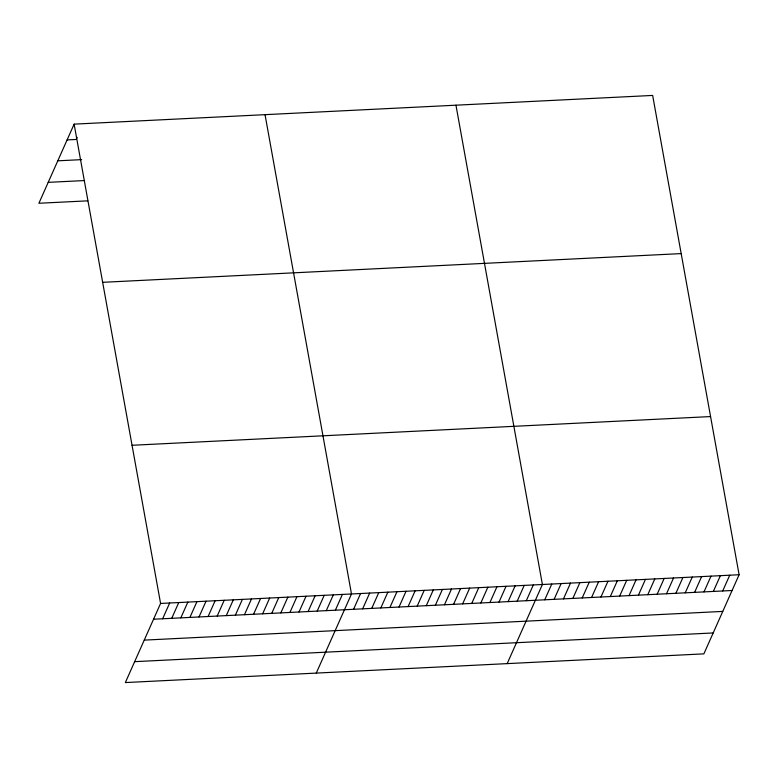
<?xml version="1.0" encoding="UTF-8"?>
<svg xmlns="http://www.w3.org/2000/svg" width="778" height="778" viewBox="0 0 778 778"><rect width="100%" height="100%" fill="white"/><g stroke="black" fill="none" stroke-linecap="round" stroke-linejoin="round"><path stroke-width="1.17" d="M74.124 124.14L160.579 603.446L125.346 682.569L703.876 653.86L739.1 574.738L652.654 95.431L74.124 124.14L38.9 203.262L87.768 200.841M77.129 137.356L76.195 139.457L67.103 139.914M162.651 618.763L169.672 602.999M171.734 618.315L178.755 602.542M180.827 617.858L187.848 602.094M189.92 617.411L196.941 601.637M199.012 616.964L206.034 601.19M208.105 616.507L215.127 600.742M217.188 616.059L224.21 600.285M226.281 615.602L233.303 599.838M235.374 615.155L242.396 599.391M244.467 614.708L251.489 598.934M253.56 614.25L260.581 598.486M262.653 613.803L269.674 598.029M271.736 613.356L278.757 597.582M280.829 612.899L287.85 597.134M289.922 612.451L296.943 596.677M299.015 611.994L306.036 596.23M308.107 611.547L315.129 595.773M317.191 611.1L324.212 595.326M326.283 610.642L333.305 594.878M335.376 610.195L342.398 594.421M316.267 673.096L351.491 593.974L265.035 114.667M353.562 609.291L360.584 593.517M362.655 608.843L369.667 593.069M371.738 608.386L378.76 592.622M380.831 607.939L387.852 592.165M389.924 607.482L396.945 591.718M399.017 607.035L406.038 591.27M408.11 606.587L415.131 590.813M417.193 606.13L424.214 590.366M426.286 605.683L433.307 589.909M435.379 605.226L442.4 589.461M444.471 604.778L451.493 589.014M453.564 604.331L460.586 588.557M462.657 603.874L469.669 588.11M471.74 603.427L478.762 587.653M480.833 602.979L487.855 587.205M489.926 602.522L496.947 586.758M499.019 602.075L506.04 586.301M508.112 601.618L515.133 585.853M517.195 601.17L524.216 585.396M526.288 600.723L533.309 584.949M507.178 663.624L542.402 584.502L455.957 105.195M544.746 599.799L551.767 584.035M554.111 599.342L561.133 583.568M563.476 598.875L570.498 583.101M572.851 598.408L579.873 582.634M582.216 597.942L589.238 582.177M591.581 597.475L598.603 581.711M600.947 597.018L607.968 581.244M610.312 596.551L617.333 580.777M619.677 596.084L626.698 580.32M629.042 595.617L636.064 579.853M638.417 595.151L645.439 579.386M647.782 594.693L654.804 578.92M657.147 594.227L664.169 578.453M666.513 593.76L673.534 577.996M675.878 593.293L682.899 577.529M685.243 592.826L692.264 577.062M694.608 592.369L701.63 576.595M703.983 591.902L711.004 576.128M713.348 591.436L720.37 575.671M722.713 590.969L729.735 575.205M57.796 160.813L81.661 159.636M48.207 182.353L84.569 180.554M102.657 282.317L681.178 253.599M132.046 445.279L710.567 416.57M160.579 603.446L739.1 574.738M153.558 619.22L732.079 590.502M144.251 640.119L722.772 611.411M134.662 661.66L713.183 632.952"/></g></svg>
